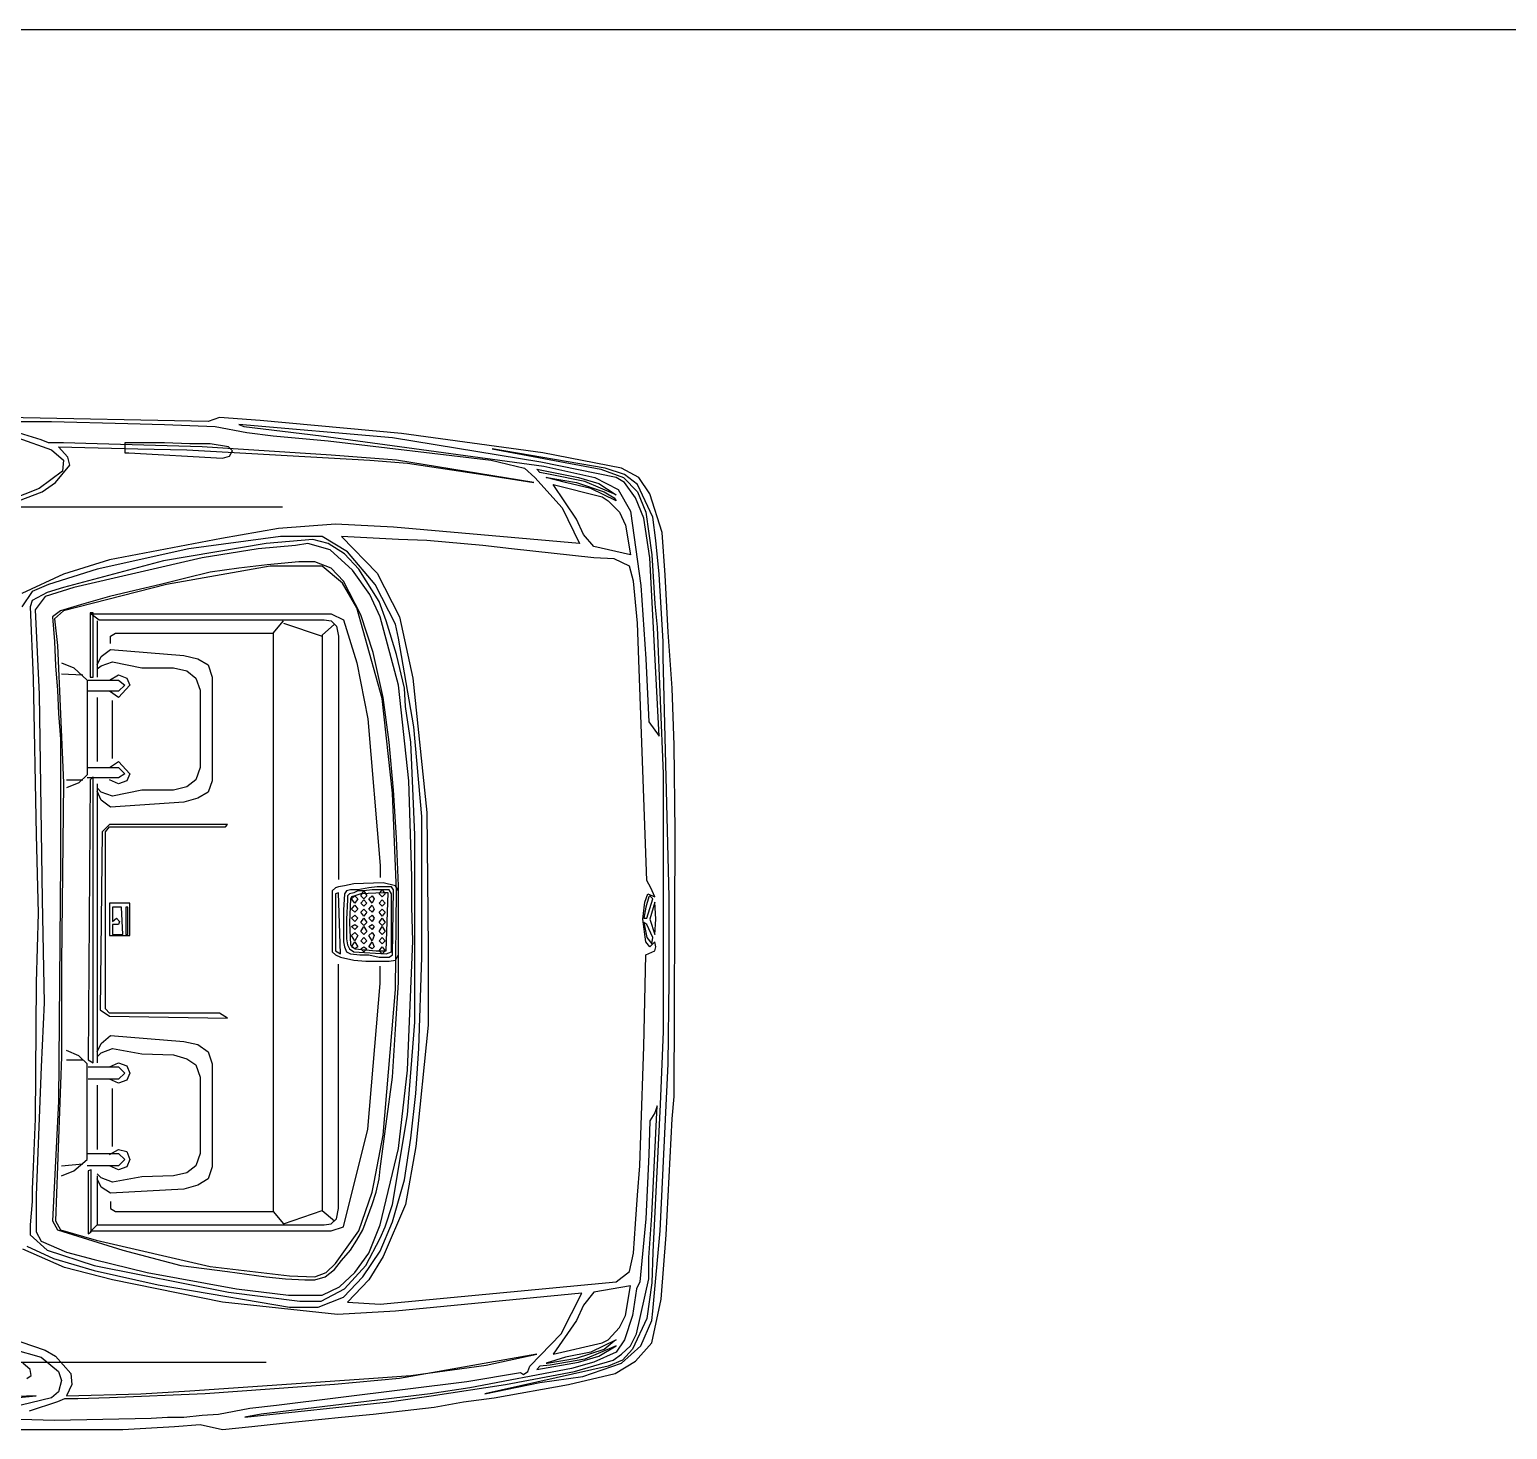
# Model space of a CAD drawing. Header units: millimetres. Extents: x 2646 to 50990, y 12226 to 40347.
# Drawn here: x 42256 to 44748, y 19289 to 21649 of the extents above; entities that cross this region are included whole.
import ezdxf

# ---------------------------------------------------------------- set-up
doc = ezdxf.new("R2010")
doc.units = ezdxf.units.MM
doc.layers.add('www.cad-blocks.net', color=7, linetype='Continuous')

# ---------------------------------------------------------------- blocks, each defined once
blk = doc.blocks.new('A$C6BB90DA3')
at = {"linetype": 'Continuous'}
for p, q in [((3.6782, 1.8296), (3.3384, 1.8365)), ((3.3504, 1.8296), (3.4139, 1.8296)), ((3.4139, 1.8296), (3.5427, 1.8262)), ((3.5427, 1.8262), (3.6044, 1.8245)), ((3.6044, 1.8245), (3.6902, 1.8211)), ((3.6971, 1.8365), (3.6782, 1.8296)), ((3.6902, 1.8211), (3.7435, 1.8107)), ((3.7658, 1.8313), (3.6971, 1.8365)), ((3.7297, 1.8245), (3.7383, 1.8211)), ((3.9889, 1.8022), (3.7297, 1.8245)), ((3.7383, 1.8211), (3.8688, 1.8056)), ((4.0043, 1.809), (3.7658, 1.8313)), ((3.3968, 1.7988), (3.3453, 1.8142)), ((3.3572, 1.8022), (3.4139, 1.7816)), ((3.4088, 1.7936), (3.3968, 1.7988)), ((3.7435, 1.8107), (3.7881, 1.8056)), ((3.7881, 1.8056), (3.8807, 1.797)), ((3.8688, 1.8056), (4.2446, 1.7541)), ((3.8807, 1.797), (4.1554, 1.7644)), ((4.2395, 1.761), (3.9889, 1.8022)), ((4.2429, 1.7764), (4.0043, 1.809)), ((3.4345, 1.7936), (3.4088, 1.7936)), ((3.4139, 1.7816), (3.4345, 1.7644)), ((3.4414, 1.7696), (3.4259, 1.7868)), ((3.4259, 1.7868), (3.5598, 1.7833)), ((3.4911, 1.7919), (3.4345, 1.7936)), ((3.4448, 1.7558), (3.4414, 1.7696)), ((3.668, 1.7868), (3.4911, 1.7919)), ((3.5375, 1.7936), (3.5375, 1.7764)), ((3.6044, 1.7936), (3.5375, 1.7936)), ((3.5375, 1.7764), (3.5443, 1.7764)), ((3.5443, 1.7764), (3.7023, 1.7678)), ((3.5598, 1.7833), (3.6422, 1.7816)), ((3.6474, 1.7919), (3.6044, 1.7936)), ((3.6422, 1.7816), (3.9511, 1.7644)), ((3.6817, 1.7919), (3.6474, 1.7919)), ((3.8859, 1.773), (3.668, 1.7868)), ((3.7125, 1.7868), (3.6817, 1.7919)), ((3.7023, 1.7678), (3.7143, 1.7713)), ((3.7194, 1.7799), (3.7125, 1.7868)), ((3.7143, 1.7713), (3.7194, 1.7799)), ((3.9958, 1.7644), (3.8859, 1.773)), ((4.1571, 1.7833), (4.3407, 1.749)), ((4.3476, 1.7507), (4.1571, 1.7833)), ((4.3751, 1.7507), (4.2429, 1.7764)), ((3.4328, 1.7456), (3.3933, 1.7164)), ((3.4208, 1.7266), (3.4448, 1.7558)), ((3.4345, 1.7644), (3.4328, 1.7456)), ((3.9511, 1.7644), (4.0146, 1.7593)), ((4.2274, 1.7266), (3.9958, 1.7644)), ((4.0146, 1.7593), (4.1417, 1.7404)), ((4.1554, 1.7644), (4.212, 1.7507)), ((4.212, 1.7507), (4.2292, 1.7352)), ((4.2326, 1.749), (4.303, 1.7352)), ((4.2378, 1.7438), (4.2326, 1.749)), ((4.3665, 1.7352), (4.2395, 1.761)), ((4.2446, 1.7541), (4.3305, 1.7352)), ((4.3407, 1.749), (4.3785, 1.7352)), ((4.3802, 1.7404), (4.3476, 1.7507)), ((4.4043, 1.7352), (4.3751, 1.7507)), ((3.3984, 1.7112), (3.4208, 1.7266)), ((4.1417, 1.7404), (4.2274, 1.7266)), ((4.2292, 1.7352), (4.2755, 1.6837)), ((4.2549, 1.7404), (4.2378, 1.7438)), ((4.2807, 1.7266), (4.2481, 1.7352)), ((4.2481, 1.7352), (4.2498, 1.7352)), ((4.2498, 1.7352), (4.2996, 1.7266)), ((4.3133, 1.7284), (4.2549, 1.7404)), ((4.2996, 1.6649), (4.2601, 1.7233)), ((4.2601, 1.7233), (4.3425, 1.7027)), ((4.3236, 1.7164), (4.2807, 1.7266)), ((4.2996, 1.7266), (4.3459, 1.7112)), ((4.303, 1.7352), (4.3373, 1.725)), ((4.3665, 1.706), (4.3133, 1.7284)), ((4.3305, 1.7352), (4.3699, 1.7147)), ((4.3373, 1.725), (4.3665, 1.706)), ((4.3802, 1.7266), (4.3665, 1.7352)), ((4.3785, 1.7352), (4.4025, 1.7112)), ((4.4025, 1.7233), (4.3802, 1.7404)), ((4.3991, 1.7009), (4.3802, 1.7266)), ((4.4283, 1.6683), (4.4025, 1.7233)), ((4.4231, 1.7078), (4.4043, 1.7352)), ((3.3006, 1.6735), (3.3984, 1.7112)), ((3.3933, 1.7164), (3.3229, 1.6889)), ((4.3665, 1.6958), (4.3236, 1.7164)), ((4.3425, 1.7027), (4.3527, 1.6958)), ((4.3459, 1.7112), (4.3631, 1.7009)), ((4.3527, 1.6958), (4.3717, 1.6769)), ((4.3631, 1.7009), (4.3665, 1.6958)), ((4.3699, 1.7147), (4.3905, 1.6786)), ((4.4129, 1.6666), (4.3991, 1.7009)), ((4.4025, 1.7112), (4.4162, 1.6769)), ((4.4437, 1.6425), (4.4231, 1.7078)), ((3.1719, 1.6855), (3.8035, 1.6855)), ((4.2755, 1.6837), (4.3047, 1.6237)), ((4.3717, 1.6769), (4.3819, 1.6546)), ((4.3905, 1.6786), (4.4077, 1.5533)), ((4.4162, 1.6769), (4.4266, 1.6048)), ((3.7966, 1.6494), (3.7005, 1.6323)), ((3.8928, 1.6563), (3.7966, 1.6494)), ((3.9906, 1.6511), (3.8928, 1.6563)), ((4.3047, 1.6237), (3.9906, 1.6511)), ((4.3115, 1.6391), (4.2996, 1.6649)), ((4.3819, 1.6546), (4.3905, 1.6048)), ((4.4231, 1.5996), (4.4129, 1.6666)), ((4.4334, 1.6288), (4.4283, 1.6683)), ((3.7005, 1.6323), (3.5117, 1.5962)), ((3.776, 1.6237), (3.6027, 1.5945)), ((3.8001, 1.6357), (3.6456, 1.6151)), ((3.8258, 1.6203), (3.7623, 1.6151)), ((3.855, 1.6305), (3.776, 1.6237)), ((3.8705, 1.6357), (3.8001, 1.6357)), ((3.8464, 1.6237), (3.8258, 1.6203)), ((3.8842, 1.6134), (3.8464, 1.6237)), ((3.8807, 1.6237), (3.855, 1.6305)), ((3.9134, 1.61), (3.8705, 1.6357)), ((3.9082, 1.6065), (3.8807, 1.6237)), ((3.9031, 1.6357), (3.9631, 1.5739)), ((3.9992, 1.6305), (3.9031, 1.6357)), ((4.0472, 1.6288), (3.9992, 1.6305)), ((4.1417, 1.6203), (4.0472, 1.6288)), ((4.1897, 1.6151), (4.1417, 1.6203)), ((4.3287, 1.6186), (4.3115, 1.6391)), ((4.4386, 1.5722), (4.4334, 1.6288)), ((4.4489, 1.5705), (4.4437, 1.6425)), ((3.5117, 1.5962), (3.4345, 1.5722)), ((3.668, 1.5996), (3.4517, 1.5499)), ((3.6456, 1.6151), (3.4911, 1.5808)), ((3.7623, 1.6151), (3.668, 1.5996)), ((3.9219, 1.579), (3.8842, 1.6134)), ((3.9323, 1.5808), (3.9082, 1.6065)), ((3.9597, 1.555), (3.9134, 1.61)), ((4.3287, 1.5996), (4.1897, 1.6151)), ((4.3905, 1.6048), (4.3287, 1.6186)), ((4.3631, 1.598), (4.3287, 1.5996)), ((4.3888, 1.5859), (4.3631, 1.598)), ((4.4386, 1.2993), (4.4231, 1.5996)), ((4.4266, 1.6048), (4.4317, 1.5224)), ((3.4345, 1.5722), (3.3641, 1.5396)), ((3.4911, 1.5808), (3.4088, 1.555)), ((3.6027, 1.5945), (3.4345, 1.5499)), ((3.7829, 1.5859), (3.6078, 1.555)), ((3.6817, 1.5756), (3.6405, 1.5653)), ((3.7297, 1.5825), (3.6817, 1.5756)), ((3.7778, 1.5876), (3.7297, 1.5825)), ((3.831, 1.5928), (3.7778, 1.5876)), ((3.8705, 1.5859), (3.7829, 1.5859)), ((3.8584, 1.5928), (3.831, 1.5928)), ((3.8859, 1.5825), (3.8584, 1.5928)), ((3.9048, 1.5568), (3.8705, 1.5859)), ((3.9065, 1.5602), (3.8859, 1.5825)), ((3.9511, 1.5378), (3.9219, 1.579)), ((3.9666, 1.5258), (3.9323, 1.5808)), ((3.9631, 1.5739), (4.0009, 1.5001)), ((4.3956, 1.5602), (4.3888, 1.5859)), ((4.4454, 1.4589), (4.4386, 1.5722)), ((4.454, 1.4743), (4.4489, 1.5705)), ((3.4088, 1.555), (3.3813, 1.543)), ((3.4517, 1.5499), (3.4036, 1.5344)), ((3.4345, 1.5499), (3.407, 1.5413)), ((3.6078, 1.555), (3.4345, 1.5104)), ((3.5976, 1.555), (3.5547, 1.5447)), ((3.6405, 1.5653), (3.5976, 1.555)), ((3.9288, 1.5156), (3.9048, 1.5568)), ((3.9357, 1.5035), (3.9065, 1.5602)), ((3.9941, 1.4881), (3.9597, 1.555)), ((4.4025, 1.4898), (4.3956, 1.5602)), ((4.4077, 1.5533), (4.4162, 1.4297)), ((3.3813, 1.543), (3.3641, 1.5172)), ((3.3813, 1.5276), (3.3778, 1.5172)), ((3.407, 1.5413), (3.3813, 1.5276)), ((3.4036, 1.5344), (3.3864, 1.5121)), ((3.4688, 1.5224), (3.4294, 1.5104)), ((3.5117, 1.5344), (3.4688, 1.5224)), ((3.5547, 1.5447), (3.5117, 1.5344)), ((3.9683, 1.5001), (3.9511, 1.5378)), ((3.9786, 1.4933), (3.9666, 1.5258)), ((4.4317, 1.5224), (4.4352, 1.4829)), ((3.3778, 1.5172), (3.383, 1.3971)), ((3.3864, 1.5121), (3.3933, 1.3697)), ((3.4294, 1.5104), (3.4156, 1.5001)), ((3.4156, 1.5001), (3.419, 1.4589)), ((3.4345, 1.5104), (3.419, 1.4966)), ((3.419, 1.4966), (3.4242, 1.4521)), ((3.4843, 1.507), (3.4792, 1.507)), ((3.4792, 1.507), (3.4792, 1.3988)), ((3.4808, 1.5053), (3.4946, 1.495)), ((3.4808, 1.5053), (3.8859, 1.5053)), ((3.4843, 1.3988), (3.4843, 1.507)), ((3.8859, 1.5053), (3.9065, 1.495)), ((3.9717, 1.3628), (3.9288, 1.5156)), ((3.9563, 1.44), (3.9357, 1.5035)), ((3.9992, 1.3851), (3.9683, 1.5001)), ((4.0009, 1.5001), (4.0232, 1.3971)), ((3.4911, 1.4933), (3.4911, 1.3988)), ((3.4946, 1.495), (3.8739, 1.495)), ((3.5135, 1.4675), (3.5221, 1.4727)), ((3.5221, 1.4727), (3.7881, 1.4727)), ((3.7881, 1.4727), (3.8052, 1.4933)), ((3.7881, 1.4727), (3.7881, 0.4977)), ((3.8052, 1.4898), (3.8705, 1.4675)), ((3.8911, 1.4881), (3.8705, 1.4692)), ((3.8739, 1.495), (3.8859, 1.4933)), ((3.8859, 1.4933), (3.8945, 1.4847)), ((3.8945, 1.4847), (3.898, 1.4675)), ((3.9065, 1.495), (3.9288, 1.4229)), ((3.9958, 1.4366), (3.9786, 1.4933)), ((3.9992, 1.4641), (3.9941, 1.4881)), ((4.418, 1.0556), (4.4025, 1.4898)), ((4.4352, 1.4829), (4.4403, 1.3594)), ((4.4609, 1.38), (4.454, 1.4743)), ((3.419, 1.4589), (3.4208, 1.4177)), ((3.4242, 1.4521), (3.4345, 1.2203)), ((3.5135, 1.4555), (3.5135, 1.4675)), ((3.8705, 1.4692), (3.8705, 0.4994)), ((3.898, 1.4675), (3.898, 1.0572)), ((4.0249, 1.3147), (3.9992, 1.4641)), ((4.4454, 1.4315), (4.4454, 1.4589)), ((3.4311, 1.4229), (3.4517, 1.4143)), ((3.4911, 1.4194), (3.498, 1.4331)), ((3.498, 1.4331), (3.5135, 1.4452)), ((3.498, 1.4177), (3.5169, 1.4246)), ((3.5135, 1.4452), (3.637, 1.4349)), ((3.5169, 1.4246), (3.5666, 1.4143)), ((3.637, 1.4349), (3.6611, 1.4297)), ((3.6611, 1.4297), (3.6782, 1.4194)), ((3.9288, 1.4229), (3.9477, 1.3284)), ((3.9735, 1.3645), (3.9563, 1.44)), ((4.0095, 1.38), (3.9958, 1.4366)), ((4.4162, 1.4297), (4.4214, 1.3233)), ((4.4558, 1.0281), (4.4454, 1.4315)), ((3.383, 1.3971), (3.3882, 1.1328)), ((3.4208, 1.4177), (3.4242, 1.3765)), ((3.4311, 1.404), (3.4671, 1.4023)), ((3.4517, 1.4143), (3.474, 1.3937)), ((3.4792, 1.3988), (3.4843, 1.3988)), ((3.4911, 1.4125), (3.498, 1.4177)), ((3.5117, 1.3937), (3.5272, 1.4023)), ((3.5272, 1.4023), (3.5409, 1.3971)), ((3.5409, 1.3971), (3.5461, 1.3851)), ((3.5666, 1.4143), (3.6199, 1.4143)), ((3.6199, 1.4143), (3.6422, 1.4092)), ((3.6422, 1.4092), (3.6576, 1.3971)), ((3.6576, 1.3971), (3.6645, 1.3765)), ((3.6782, 1.4194), (3.6851, 1.3988)), ((3.6851, 1.3988), (3.6851, 1.2237)), ((4.0232, 1.3971), (4.0472, 1.1706)), ((3.4242, 1.3765), (3.4259, 1.337)), ((3.474, 1.3937), (3.474, 1.2341)), ((3.4757, 1.3937), (3.5272, 1.3937)), ((3.5272, 1.3748), (3.4757, 1.3748)), ((3.5272, 1.3645), (3.5117, 1.3748)), ((3.5272, 1.3937), (3.5375, 1.3851)), ((3.5461, 1.3851), (3.5272, 1.3645)), ((3.5375, 1.3851), (3.5272, 1.3748)), ((3.6645, 1.3765), (3.6645, 1.2461)), ((4.0164, 1.2237), (3.9992, 1.3851)), ((4.0112, 1.349), (4.0095, 1.38)), ((4.4643, 1.2839), (4.4609, 1.38)), ((3.3933, 1.3697), (3.3984, 1.0229)), ((3.4911, 1.3645), (3.4911, 1.2564)), ((3.5169, 1.2615), (3.5169, 1.3594)), ((3.9889, 1.2031), (3.9717, 1.3628)), ((3.9837, 1.289), (3.9735, 1.3645)), ((4.0198, 1.289), (4.0112, 1.349)), ((4.4403, 1.3594), (4.4454, 1.2358)), ((3.4259, 1.337), (3.4294, 1.2941)), ((3.9477, 1.3284), (3.9683, 1.0813)), ((4.4214, 1.3233), (4.4386, 1.2993)), ((4.0387, 1.1637), (4.0249, 1.3147)), ((3.4294, 1.2941), (3.4294, 1.0882)), ((3.9906, 1.2083), (3.9837, 1.289)), ((4.0266, 1.1328), (4.0198, 1.289)), ((4.466, 1.138), (4.4643, 1.2839)), ((3.5117, 1.2461), (3.5272, 1.2564)), ((3.5272, 1.2564), (3.5461, 1.2358)), ((3.4396, 1.2255), (3.4671, 1.2255)), ((3.474, 1.2341), (3.4602, 1.2203)), ((3.474, 1.2461), (3.5272, 1.2461)), ((3.5272, 1.2289), (3.474, 1.2289)), ((3.4792, 1.2255), (3.4757, 0.7535)), ((3.4843, 1.2306), (3.4792, 1.2255)), ((3.4843, 0.7483), (3.4843, 1.2306)), ((3.5272, 1.2186), (3.5117, 1.2255)), ((3.5272, 1.2461), (3.5375, 1.2358)), ((3.5375, 1.2358), (3.5272, 1.2289)), ((3.5409, 1.2237), (3.5272, 1.2186)), ((3.5461, 1.2358), (3.5409, 1.2237)), ((3.6576, 1.2255), (3.6422, 1.2135)), ((3.6645, 1.2461), (3.6576, 1.2255)), ((3.6851, 1.2237), (3.6782, 1.2049)), ((4.0215, 1.0624), (4.0164, 1.2237)), ((4.4454, 1.2358), (4.4454, 0.8015)), ((3.4345, 1.2203), (3.4311, 0.9165)), ((3.4602, 1.2203), (3.4396, 1.2117)), ((3.4911, 1.2186), (3.4911, 0.7483)), ((3.498, 1.2049), (3.4911, 1.2117)), ((3.498, 1.1911), (3.4911, 1.2066)), ((3.5169, 1.198), (3.498, 1.2049)), ((3.5666, 1.2083), (3.5169, 1.198)), ((3.6199, 1.2083), (3.5666, 1.2083)), ((3.6422, 1.2135), (3.6199, 1.2083)), ((3.6782, 1.2049), (3.6611, 1.1946)), ((3.9958, 1.0384), (3.9889, 1.2031)), ((3.9958, 1.1276), (3.9906, 1.2083)), ((3.5135, 1.1792), (3.498, 1.1911)), ((3.637, 1.1877), (3.5135, 1.1792)), ((3.6611, 1.1946), (3.637, 1.1877)), ((3.5117, 1.15), (3.4997, 1.138)), ((3.5049, 1.138), (3.5117, 1.1465)), ((3.7108, 1.15), (3.5117, 1.15)), ((3.5117, 1.1465), (3.7074, 1.1465)), ((3.7074, 1.1465), (3.7108, 1.15)), ((4.0387, 0.9268), (4.0387, 1.1637)), ((4.0472, 1.1706), (4.049, 0.9423)), ((3.3882, 1.1328), (3.3916, 1.0006)), ((3.4997, 1.138), (3.4963, 0.8376)), ((3.5049, 0.8393), (3.5049, 1.138)), ((3.9992, 1.047), (3.9958, 1.1276)), ((4.0266, 0.817), (4.0266, 1.1328)), ((4.4643, 0.6917), (4.466, 1.138)), ((3.4294, 1.0882), (3.4259, 0.6831)), ((3.9683, 1.0813), (3.9683, 1.0607)), ((3.9082, 1.047), (3.898, 1.0453)), ((3.9237, 1.0504), (3.9082, 1.047)), ((3.9735, 1.0521), (3.9237, 1.0504)), ((3.9941, 1.047), (3.9735, 1.0521)), ((3.9992, 1.0384), (3.9941, 1.047)), ((3.9992, 0.8839), (3.9992, 1.047)), ((4.0215, 1.0109), (4.0215, 1.0624)), ((4.4248, 1.0435), (4.418, 1.0556)), ((3.3984, 1.0229), (3.4019, 0.8496)), ((3.8928, 1.0435), (3.8876, 1.0384)), ((3.8876, 1.0384), (3.8876, 0.9354)), ((3.898, 1.0453), (3.8928, 1.0435)), ((3.898, 1.035), (3.8928, 1.0333)), ((3.8928, 1.0333), (3.8928, 0.9371)), ((3.9013, 0.932), (3.898, 1.035)), ((3.9082, 1.0333), (3.9065, 1.0058)), ((3.9117, 1.0384), (3.9082, 1.0333)), ((3.9185, 1.0401), (3.9117, 1.0384)), ((3.9134, 1.0229), (3.9117, 0.9904)), ((3.9168, 1.0333), (3.9134, 1.0298)), ((3.9134, 1.0298), (3.9134, 1.0229)), ((3.9237, 1.035), (3.9168, 1.0333)), ((3.9185, 1.0247), (3.9168, 0.9852)), ((3.9305, 1.0401), (3.9185, 1.0401)), ((3.9202, 1.0281), (3.9185, 1.0247)), ((3.9254, 1.0298), (3.9202, 1.0281)), ((3.9202, 1.0247), (3.9254, 1.0298)), ((3.9254, 1.0178), (3.9202, 1.0247)), ((3.9305, 1.0384), (3.9237, 1.035)), ((3.9357, 1.0333), (3.9254, 1.0298)), ((3.9254, 1.0298), (3.9305, 1.0247)), ((3.9305, 1.0247), (3.9254, 1.0178)), ((3.9494, 1.0435), (3.9305, 1.0401)), ((3.9408, 1.0384), (3.9305, 1.0384)), ((3.9357, 1.0298), (3.9408, 1.0384)), ((3.9735, 1.035), (3.9357, 1.0333)), ((3.9408, 1.0247), (3.9357, 1.0298)), ((3.9357, 1.0178), (3.9408, 1.0229)), ((3.9546, 1.0401), (3.9408, 1.0384)), ((3.9408, 1.0384), (3.946, 1.0298)), ((3.946, 1.0298), (3.9408, 1.0247)), ((3.9408, 1.0229), (3.946, 1.0178)), ((3.9631, 1.0453), (3.9494, 1.0435)), ((3.9494, 1.0247), (3.9546, 1.0298)), ((3.9546, 1.0178), (3.9494, 1.0247)), ((3.9837, 1.0401), (3.9546, 1.0401)), ((3.9546, 1.0298), (3.958, 1.0247)), ((3.958, 1.0247), (3.9546, 1.0178)), ((3.9872, 1.0453), (3.9631, 1.0453)), ((3.9666, 1.0333), (3.9717, 1.0401)), ((3.9717, 1.0281), (3.9666, 1.0333)), ((3.9666, 1.0178), (3.9717, 1.0229)), ((3.9717, 1.0401), (3.9768, 1.0333)), ((3.9768, 1.0333), (3.9717, 1.0281)), ((3.9717, 1.0229), (3.9768, 1.0178)), ((3.982, 1.035), (3.9735, 1.035)), ((3.9786, 0.9371), (3.982, 1.035)), ((3.9872, 1.0333), (3.9837, 1.0401)), ((3.9906, 1.0401), (3.9872, 1.0453)), ((3.9872, 0.9354), (3.9872, 1.0333)), ((3.9889, 0.9303), (3.9906, 1.0401)), ((3.9941, 0.8719), (3.9958, 1.0384)), ((4.4146, 1.0195), (4.4197, 1.0333)), ((4.4214, 1.0281), (4.4162, 1.0109)), ((4.418, 0.9921), (4.4283, 1.0247)), ((4.4197, 1.0333), (4.4317, 1.0281)), ((4.4231, 1.0298), (4.4214, 1.0281)), ((4.4283, 1.0247), (4.4231, 1.0298)), ((4.4317, 1.0281), (4.4248, 1.0435)), ((4.4558, 0.8874), (4.4558, 1.0281)), ((3.3916, 1.0006), (3.3882, 0.8839)), ((3.5461, 1.0178), (3.5117, 1.0178)), ((3.5117, 1.0178), (3.5117, 0.9629)), ((3.5169, 1.0109), (3.5169, 0.9869)), ((3.5323, 1.0109), (3.5169, 1.0109)), ((3.5341, 0.9646), (3.5323, 1.0109)), ((3.5392, 1.0109), (3.5392, 0.9646)), ((3.5427, 1.0109), (3.5392, 1.0109)), ((3.5427, 0.9646), (3.5427, 1.0109)), ((3.5461, 0.9629), (3.5461, 1.0178)), ((3.9065, 1.0058), (3.9065, 0.9525)), ((3.9202, 1.0075), (3.9254, 1.0144)), ((3.9254, 1.0023), (3.9202, 1.0075)), ((3.9202, 0.9921), (3.9254, 0.9972)), ((3.9254, 1.0144), (3.9305, 1.0075)), ((3.9305, 1.0075), (3.9254, 1.0023)), ((3.9254, 0.9972), (3.9305, 0.9921)), ((3.9408, 1.0127), (3.9357, 1.0178)), ((3.9357, 1.0023), (3.9408, 1.0075)), ((3.9408, 0.9955), (3.9357, 1.0023)), ((3.946, 1.0178), (3.9408, 1.0127)), ((3.9408, 1.0075), (3.946, 1.0023)), ((3.946, 1.0023), (3.9408, 0.9955)), ((3.9494, 1.0075), (3.9546, 1.0144)), ((3.9546, 1.0023), (3.9494, 1.0075)), ((3.9494, 0.9921), (3.9546, 0.9972)), ((3.9546, 1.0144), (3.958, 1.0075)), ((3.958, 1.0075), (3.9546, 1.0023)), ((3.9546, 0.9972), (3.958, 0.9921)), ((3.9717, 1.0127), (3.9666, 1.0178)), ((3.9666, 1.0023), (3.9717, 1.0075)), ((3.9717, 0.9955), (3.9666, 1.0023)), ((3.9768, 1.0178), (3.9717, 1.0127)), ((3.9717, 1.0075), (3.9768, 1.0023)), ((3.9768, 1.0023), (3.9717, 0.9955)), ((4.0232, 0.9543), (4.0215, 1.0109)), ((4.4111, 0.9904), (4.4146, 1.0195)), ((4.4162, 1.0109), (4.4129, 0.9921)), ((4.4317, 1.0195), (4.4231, 0.9904)), ((4.4334, 0.9904), (4.4317, 1.0195)), ((3.5169, 0.9869), (3.5237, 0.9921)), ((3.5272, 0.9817), (3.5169, 0.9817)), ((3.5169, 0.9817), (3.5169, 0.9646)), ((3.5237, 0.9921), (3.5289, 0.9869)), ((3.5289, 0.9869), (3.5272, 0.9817)), ((3.9117, 0.9904), (3.9117, 0.9577)), ((3.9168, 0.9852), (3.9185, 0.9474)), ((3.9254, 0.9869), (3.9202, 0.9921)), ((3.9202, 0.9783), (3.9254, 0.9817)), ((3.9254, 0.9731), (3.9202, 0.9783)), ((3.9305, 0.9921), (3.9254, 0.9869)), ((3.9254, 0.9817), (3.9305, 0.9783)), ((3.9305, 0.9783), (3.9254, 0.9731)), ((3.9357, 0.9852), (3.9408, 0.9921)), ((3.9408, 0.98), (3.9357, 0.9852)), ((3.9357, 0.9698), (3.9408, 0.9783)), ((3.9408, 0.9921), (3.946, 0.9852)), ((3.946, 0.9852), (3.9408, 0.98)), ((3.9408, 0.9783), (3.946, 0.9698)), ((3.9546, 0.9869), (3.9494, 0.9921)), ((3.9494, 0.9783), (3.9546, 0.9817)), ((3.9546, 0.9731), (3.9494, 0.9783)), ((3.958, 0.9921), (3.9546, 0.9869)), ((3.9546, 0.9817), (3.958, 0.9783)), ((3.958, 0.9783), (3.9546, 0.9731)), ((3.9666, 0.9852), (3.9717, 0.9921)), ((3.9717, 0.98), (3.9666, 0.9852)), ((3.9666, 0.9698), (3.9717, 0.9783)), ((3.9717, 0.9921), (3.9768, 0.9852)), ((3.9768, 0.9852), (3.9717, 0.98)), ((3.9717, 0.9783), (3.9768, 0.9698)), ((4.4162, 0.9525), (4.4111, 0.9904)), ((4.4129, 0.9921), (4.418, 0.9921)), ((4.418, 0.9817), (4.4129, 0.9852)), ((4.4129, 0.9852), (4.418, 0.9594)), ((4.4283, 0.9594), (4.418, 0.9817)), ((4.4231, 0.9904), (4.4317, 0.9646)), ((4.4317, 0.9646), (4.4334, 0.9904)), ((3.5117, 0.9629), (3.5461, 0.9629)), ((3.5169, 0.9646), (3.5341, 0.9646)), ((3.5392, 0.9646), (3.5427, 0.9646)), ((3.9065, 0.9525), (3.9082, 0.944)), ((3.9117, 0.9577), (3.9134, 0.9474)), ((3.9134, 0.9474), (3.9168, 0.9406)), ((3.9185, 0.9474), (3.9254, 0.9406)), ((3.9202, 0.9629), (3.9254, 0.968)), ((3.9254, 0.9543), (3.9202, 0.9629)), ((3.9202, 0.944), (3.9254, 0.9525)), ((3.9254, 0.968), (3.9305, 0.9629)), ((3.9305, 0.9629), (3.9254, 0.9543)), ((3.9254, 0.9525), (3.9305, 0.944)), ((3.9408, 0.9646), (3.9357, 0.9698)), ((3.9357, 0.9543), (3.9408, 0.9594)), ((3.9408, 0.9492), (3.9357, 0.9543)), ((3.946, 0.9698), (3.9408, 0.9646)), ((3.9408, 0.9594), (3.946, 0.9543)), ((3.946, 0.9543), (3.9408, 0.9492)), ((3.9494, 0.9629), (3.9546, 0.968)), ((3.9546, 0.9543), (3.9494, 0.9629)), ((3.9494, 0.944), (3.9546, 0.9525)), ((3.9546, 0.968), (3.958, 0.9629)), ((3.958, 0.9629), (3.9546, 0.9543)), ((3.9546, 0.9525), (3.958, 0.944)), ((3.9717, 0.9646), (3.9666, 0.9698)), ((3.9666, 0.9543), (3.9717, 0.9594)), ((3.9717, 0.9492), (3.9666, 0.9543)), ((3.9768, 0.9698), (3.9717, 0.9646)), ((3.9717, 0.9594), (3.9768, 0.9543)), ((3.9768, 0.9543), (3.9717, 0.9492)), ((4.0164, 0.7912), (4.0232, 0.9543)), ((4.4231, 0.944), (4.4162, 0.9525)), ((4.418, 0.9594), (4.4266, 0.9492)), ((4.4317, 0.9525), (4.4231, 0.944)), ((4.4266, 0.9492), (4.4283, 0.9594)), ((4.4334, 0.944), (4.4317, 0.9525)), ((3.8876, 0.9354), (3.8928, 0.9303)), ((3.8928, 0.9371), (3.9013, 0.932)), ((3.8928, 0.9303), (3.9013, 0.9268)), ((3.9013, 0.9268), (3.9237, 0.9217)), ((3.9082, 0.944), (3.9117, 0.9354)), ((3.9117, 0.9354), (3.9185, 0.932)), ((3.9168, 0.9406), (3.9237, 0.9354)), ((3.9185, 0.932), (3.934, 0.9303)), ((3.9254, 0.9406), (3.9202, 0.944)), ((3.9237, 0.9354), (3.9786, 0.932)), ((3.9305, 0.944), (3.9254, 0.9406)), ((3.9254, 0.9406), (3.9614, 0.9371)), ((3.934, 0.9303), (3.9494, 0.9303)), ((3.9357, 0.9406), (3.9408, 0.944)), ((3.9408, 0.9354), (3.9357, 0.9406)), ((3.9408, 0.944), (3.946, 0.9406)), ((3.946, 0.9406), (3.9408, 0.9354)), ((3.9546, 0.9406), (3.9494, 0.944)), ((3.9494, 0.9303), (3.9666, 0.9268)), ((3.958, 0.944), (3.9546, 0.9406)), ((3.9614, 0.9371), (3.9786, 0.9371)), ((3.9666, 0.9371), (3.9717, 0.944)), ((3.9717, 0.932), (3.9666, 0.9371)), ((3.9666, 0.9268), (3.9837, 0.9268)), ((3.9717, 0.944), (3.9768, 0.9371)), ((3.9768, 0.9371), (3.9717, 0.932)), ((3.9786, 0.932), (3.9872, 0.9354)), ((3.9837, 0.9268), (3.9889, 0.9303)), ((3.9941, 0.9217), (3.9992, 0.9303)), ((4.0335, 0.7723), (4.0387, 0.9268)), ((4.049, 0.9423), (4.049, 0.8118)), ((4.4129, 0.7758), (4.4162, 0.9303)), ((4.4162, 0.9303), (4.4317, 0.9371)), ((4.4317, 0.9371), (4.4334, 0.944)), ((3.4311, 0.9165), (3.4311, 0.7586)), ((3.898, 0.5029), (3.898, 0.9148)), ((3.9237, 0.9217), (3.9443, 0.92)), ((3.9443, 0.92), (3.9837, 0.92)), ((3.9683, 0.8822), (3.9683, 0.9114)), ((3.9837, 0.92), (3.9941, 0.9217)), ((3.3882, 0.8839), (3.3864, 0.6539)), ((3.9477, 0.6368), (3.9683, 0.8822)), ((3.9941, 0.805), (3.9992, 0.8839)), ((4.454, 0.7466), (4.4558, 0.8874)), ((3.4019, 0.8496), (3.3968, 0.7415)), ((3.9735, 0.6265), (3.9941, 0.8719)), ((3.4963, 0.8376), (3.5117, 0.8273)), ((3.5117, 0.8324), (3.5049, 0.8393)), ((3.6971, 0.8324), (3.5117, 0.8324)), ((3.5117, 0.8273), (3.7108, 0.8239)), ((3.7108, 0.8239), (3.6971, 0.8324)), ((3.9889, 0.7243), (3.9941, 0.805)), ((4.0146, 0.6608), (4.0266, 0.817)), ((4.049, 0.8118), (4.0284, 0.6076)), ((4.4454, 0.8015), (4.4403, 0.678)), ((3.4911, 0.7672), (3.498, 0.7809)), ((3.498, 0.7809), (3.5135, 0.7947)), ((3.5135, 0.7947), (3.637, 0.7844)), ((3.637, 0.7844), (3.6611, 0.7792)), ((3.6611, 0.7792), (3.6782, 0.7672)), ((4.0146, 0.7363), (4.0164, 0.7912)), ((4.4077, 0.6265), (4.4129, 0.7758)), ((3.4311, 0.7586), (3.4208, 0.4823)), ((3.4602, 0.7604), (3.4396, 0.769)), ((3.4396, 0.7535), (3.4671, 0.7535)), ((3.474, 0.7466), (3.4602, 0.7604)), ((3.4757, 0.7535), (3.4843, 0.7483)), ((3.4911, 0.7586), (3.498, 0.7655)), ((3.498, 0.7655), (3.5169, 0.7723)), ((3.5117, 0.7415), (3.5272, 0.7483)), ((3.5169, 0.7723), (3.5666, 0.7638)), ((3.5272, 0.7483), (3.5409, 0.7431)), ((3.5666, 0.7638), (3.6199, 0.7621)), ((3.6199, 0.7621), (3.6422, 0.7552)), ((3.6422, 0.7552), (3.6576, 0.7449)), ((3.6782, 0.7672), (3.6851, 0.7466)), ((4.0284, 0.6968), (4.0335, 0.7723)), ((3.3968, 0.7415), (3.3882, 0.5252)), ((3.474, 0.5853), (3.474, 0.7466)), ((3.4757, 0.7415), (3.5272, 0.7415)), ((3.5272, 0.7415), (3.5375, 0.7312)), ((3.5375, 0.7312), (3.5272, 0.7209)), ((3.5409, 0.7431), (3.5461, 0.7312)), ((3.5461, 0.7312), (3.5409, 0.7192)), ((3.6576, 0.7449), (3.6645, 0.7243)), ((3.6645, 0.7243), (3.6645, 0.5956)), ((3.6851, 0.7466), (3.6851, 0.5733)), ((3.9786, 0.6453), (3.9889, 0.7243)), ((3.9992, 0.6041), (4.0146, 0.7363)), ((4.4403, 0.4651), (4.454, 0.7466)), ((3.5272, 0.7209), (3.4757, 0.7209)), ((3.4911, 0.7106), (3.4911, 0.6024)), ((3.5272, 0.714), (3.5117, 0.7209)), ((3.5169, 0.6076), (3.5169, 0.7054)), ((3.5409, 0.7192), (3.5272, 0.714)), ((3.4259, 0.6831), (3.4156, 0.4823)), ((4.0198, 0.6213), (4.0284, 0.6968)), ((4.4266, 0.4909), (4.4352, 0.6762)), ((4.4403, 0.678), (4.4283, 0.4291)), ((4.4352, 0.6762), (4.4317, 0.6643)), ((4.4609, 0.6539), (4.4643, 0.6917)), ((3.3864, 0.6539), (3.383, 0.5733)), ((3.9889, 0.5098), (4.0146, 0.6608)), ((4.4231, 0.6505), (4.4214, 0.5939)), ((4.4317, 0.6643), (4.4231, 0.6505)), ((4.4506, 0.4582), (4.4609, 0.6539)), ((3.9065, 0.472), (3.9477, 0.6368)), ((3.958, 0.5475), (3.9735, 0.6265)), ((3.9683, 0.5698), (3.9786, 0.6453)), ((4.406, 0.575), (4.4077, 0.6265)), ((3.5117, 0.5939), (3.5272, 0.6024)), ((3.5272, 0.6024), (3.5409, 0.599)), ((3.5409, 0.599), (3.5461, 0.5853)), ((3.9683, 0.4755), (3.9992, 0.6041)), ((4.0095, 0.551), (4.0198, 0.6213)), ((4.0284, 0.6076), (4.0112, 0.5098)), ((3.383, 0.5733), (3.3813, 0.5355)), ((3.4311, 0.575), (3.4671, 0.5784)), ((3.4517, 0.5664), (3.474, 0.5853)), ((3.474, 0.5956), (3.5272, 0.5956)), ((3.5272, 0.575), (3.474, 0.575)), ((3.5272, 0.5681), (3.5117, 0.575)), ((3.5272, 0.5956), (3.5375, 0.5853)), ((3.5375, 0.5853), (3.5272, 0.575)), ((3.5409, 0.5733), (3.5272, 0.5681)), ((3.5461, 0.5853), (3.5409, 0.5733)), ((3.6576, 0.575), (3.6422, 0.5629)), ((3.6645, 0.5956), (3.6576, 0.575)), ((3.6851, 0.5733), (3.6782, 0.5527)), ((4.4025, 0.5252), (4.406, 0.575)), ((4.4214, 0.5939), (4.4162, 0.4857)), ((3.4311, 0.5578), (3.4517, 0.5664)), ((3.4808, 0.5681), (3.4757, 0.5664)), ((3.4757, 0.5664), (3.4757, 0.46)), ((3.4808, 0.4634), (3.4808, 0.5681)), ((3.498, 0.5544), (3.4911, 0.5612)), ((3.4911, 0.5578), (3.4911, 0.4755)), ((3.498, 0.539), (3.4911, 0.5527)), ((3.5169, 0.5475), (3.498, 0.5544)), ((3.5666, 0.5561), (3.5169, 0.5475)), ((3.6199, 0.5578), (3.5666, 0.5561)), ((3.6422, 0.5629), (3.6199, 0.5578)), ((3.6782, 0.5527), (3.6611, 0.5423)), ((3.9614, 0.5304), (3.9666, 0.5527)), ((3.9666, 0.5527), (3.9683, 0.5698)), ((3.9889, 0.4806), (4.0095, 0.551)), ((3.3813, 0.5355), (3.3813, 0.5149)), ((3.3882, 0.5252), (3.3882, 0.4634)), ((3.5135, 0.5286), (3.498, 0.539)), ((3.637, 0.5355), (3.5135, 0.5286)), ((3.6611, 0.5423), (3.637, 0.5355)), ((3.9323, 0.4651), (3.9546, 0.5304)), ((3.9546, 0.5304), (3.958, 0.5475)), ((3.9546, 0.5098), (3.9614, 0.5304)), ((4.3991, 0.4771), (4.4025, 0.5252)), ((3.3813, 0.5149), (3.3778, 0.4755)), ((3.5135, 0.5149), (3.5135, 0.5029)), ((3.5135, 0.5029), (3.5221, 0.4977)), ((3.8052, 0.4771), (3.8705, 0.4994)), ((3.8705, 0.4994), (3.8911, 0.4823)), ((3.8945, 0.4857), (3.898, 0.5029)), ((3.9391, 0.4668), (3.9546, 0.5098)), ((4.0112, 0.5098), (3.9735, 0.4222)), ((3.9768, 0.472), (3.9889, 0.5098)), ((3.3778, 0.4755), (3.3778, 0.4582)), ((3.4156, 0.4823), (3.4242, 0.4668)), ((3.4208, 0.4823), (3.4294, 0.4668)), ((3.4792, 0.4634), (3.4911, 0.4755)), ((3.4911, 0.4755), (3.8739, 0.4755)), ((3.5221, 0.4977), (3.7881, 0.4977)), ((3.7881, 0.4977), (3.8052, 0.4771)), ((3.8739, 0.4755), (3.8859, 0.4771)), ((3.8859, 0.4771), (3.8945, 0.4857)), ((3.9494, 0.4274), (3.9683, 0.4755)), ((3.9683, 0.4308), (3.9889, 0.4806)), ((4.3956, 0.4274), (4.3991, 0.4771)), ((4.4162, 0.4857), (4.406, 0.3793)), ((4.4214, 0.4205), (4.4266, 0.4909)), ((3.3778, 0.4582), (3.407, 0.4325)), ((3.3882, 0.4634), (3.3968, 0.448)), ((3.4242, 0.4668), (3.5341, 0.4325)), ((3.4294, 0.4668), (3.4894, 0.4497)), ((3.4757, 0.46), (3.4808, 0.4634)), ((3.4808, 0.4651), (3.8859, 0.4651)), ((3.4894, 0.4497), (3.6817, 0.4051)), ((3.8859, 0.4651), (3.9065, 0.472)), ((3.8928, 0.4102), (3.9323, 0.4651)), ((3.9185, 0.4325), (3.9288, 0.4497)), ((3.9288, 0.4497), (3.9391, 0.4668)), ((3.9443, 0.4068), (3.9683, 0.4531)), ((3.9683, 0.4531), (3.9768, 0.472)), ((4.4283, 0.3296), (4.4403, 0.4651)), ((4.442, 0.3502), (4.4506, 0.4582)), ((3.4362, 0.4033), (3.3658, 0.4343)), ((3.3727, 0.4394), (3.4174, 0.4188)), ((3.3968, 0.448), (3.4396, 0.4291)), ((3.407, 0.4325), (3.486, 0.4068)), ((3.4396, 0.4291), (3.486, 0.4171)), ((3.5341, 0.4325), (3.6319, 0.4068)), ((3.9031, 0.4153), (3.9185, 0.4325)), ((3.9254, 0.3947), (3.9494, 0.4274)), ((3.9391, 0.3879), (3.9683, 0.4308)), ((4.3888, 0.3965), (4.3956, 0.4274)), ((4.4283, 0.4291), (4.4266, 0.3776)), ((3.4174, 0.4188), (3.486, 0.3982)), ((3.5169, 0.3827), (3.4362, 0.4033)), ((3.486, 0.4171), (3.5752, 0.3947)), ((3.486, 0.4068), (3.7125, 0.3621)), ((3.6319, 0.4068), (3.7108, 0.3965)), ((3.6817, 0.4051), (3.8155, 0.3896)), ((3.8756, 0.3879), (3.8911, 0.3999)), ((3.8774, 0.3947), (3.8928, 0.4102)), ((3.8911, 0.3999), (3.9031, 0.4153)), ((3.9082, 0.3673), (3.9443, 0.4068)), ((3.9735, 0.4222), (3.9494, 0.3827)), ((4.4214, 0.3845), (4.4214, 0.4205)), ((3.0775, 0.3741), (3.4036, 0.2643)), ((3.486, 0.3982), (3.5941, 0.3741)), ((3.7023, 0.345), (3.5169, 0.3827)), ((3.5752, 0.3947), (3.7263, 0.3673)), ((3.5941, 0.3741), (3.7658, 0.345)), ((3.7108, 0.3965), (3.776, 0.3879)), ((3.776, 0.3879), (3.8087, 0.3845)), ((3.8087, 0.3845), (3.8413, 0.3827)), ((3.8155, 0.3896), (3.8584, 0.3879)), ((3.8413, 0.3827), (3.8584, 0.3827)), ((3.8584, 0.3879), (3.8774, 0.3947)), ((3.8584, 0.3827), (3.8756, 0.3879)), ((3.8996, 0.3707), (3.9254, 0.3947)), ((3.9065, 0.3535), (3.9391, 0.3879)), ((3.9494, 0.3827), (3.9134, 0.345)), ((3.9683, 0.3416), (4.3665, 0.3793)), ((4.3665, 0.3793), (4.3888, 0.3965)), ((4.4008, 0.2918), (4.4214, 0.3845)), ((4.406, 0.3793), (4.4008, 0.3673)), ((4.4266, 0.3776), (4.418, 0.3175)), ((3.7125, 0.3621), (3.8327, 0.3467)), ((3.7263, 0.3673), (3.8138, 0.357)), ((3.8138, 0.357), (3.8705, 0.357)), ((3.8636, 0.3364), (3.9065, 0.3535)), ((3.8688, 0.3467), (3.9082, 0.3673)), ((3.8705, 0.357), (3.8996, 0.3707)), ((4.3082, 0.3604), (3.9941, 0.3296)), ((4.2738, 0.2918), (4.3082, 0.3604)), ((4.3287, 0.3621), (4.3115, 0.3398)), ((4.3905, 0.3724), (4.3287, 0.3621)), ((4.3819, 0.3227), (4.3905, 0.3724)), ((4.4008, 0.3673), (4.394, 0.3227)), ((4.4266, 0.2763), (4.442, 0.3502)), ((3.8962, 0.3244), (3.7023, 0.345)), ((3.7658, 0.345), (3.8155, 0.3364)), ((3.8155, 0.3364), (3.8636, 0.3364)), ((3.8327, 0.3467), (3.8688, 0.3467)), ((3.9941, 0.3296), (3.8962, 0.3244)), ((3.9134, 0.345), (3.9683, 0.3416)), ((4.3115, 0.3398), (4.2996, 0.3141)), ((4.4266, 0.3141), (4.4283, 0.3296)), ((4.2996, 0.3141), (4.2601, 0.2574)), ((4.3527, 0.2815), (4.3717, 0.3021)), ((4.3717, 0.3021), (4.3819, 0.3227)), ((4.394, 0.3227), (4.3802, 0.2815)), ((4.418, 0.3175), (4.394, 0.266)), ((4.4077, 0.2712), (4.4266, 0.3141)), ((4.2206, 0.2369), (4.2738, 0.2918)), ((4.2601, 0.2574), (4.3425, 0.2763)), ((4.3665, 0.2815), (4.3236, 0.2609)), ((4.3425, 0.2763), (4.3527, 0.2815)), ((4.3459, 0.266), (4.3631, 0.2798)), ((4.3631, 0.2798), (4.3665, 0.2815)), ((4.3802, 0.2815), (4.3665, 0.2609)), ((4.3905, 0.2712), (4.4008, 0.2918)), ((4.3991, 0.2455), (4.4266, 0.2763)), ((3.3487, 0.266), (3.3968, 0.2523)), ((3.3968, 0.2523), (3.4259, 0.2282)), ((3.4036, 0.2643), (3.4208, 0.254)), ((3.4208, 0.254), (3.4465, 0.2249)), ((4.2326, 0.2574), (4.0009, 0.2163)), ((4.1468, 0.2386), (4.2326, 0.2574)), ((4.2807, 0.2523), (4.2481, 0.242)), ((4.2498, 0.242), (4.2996, 0.2506)), ((4.3236, 0.2609), (4.2807, 0.2523)), ((4.2996, 0.2506), (4.3459, 0.266)), ((4.303, 0.2437), (4.3373, 0.254)), ((4.3665, 0.2712), (4.3133, 0.2488)), ((4.3665, 0.2609), (4.3287, 0.2437)), ((4.3373, 0.254), (4.3665, 0.2712)), ((4.3613, 0.2471), (4.3751, 0.2574)), ((4.3751, 0.242), (4.4077, 0.2712)), ((4.3751, 0.2574), (4.3905, 0.2712)), ((4.394, 0.266), (4.3768, 0.2471)), ((3.1478, 0.2437), (3.776, 0.2437)), ((3.3778, 0.2317), (3.3658, 0.242)), ((3.3796, 0.2214), (3.3778, 0.2317)), ((3.4259, 0.2282), (3.4311, 0.2128)), ((3.4465, 0.2249), (3.4482, 0.2059)), ((4.0198, 0.2214), (4.1468, 0.2386)), ((4.1142, 0.2111), (4.2052, 0.2265)), ((4.2909, 0.2334), (4.1193, 0.2008)), ((4.3527, 0.2369), (4.1451, 0.1905)), ((4.1794, 0.2059), (4.2961, 0.2282)), ((4.2052, 0.2265), (4.2103, 0.2231)), ((4.2103, 0.2231), (4.2172, 0.2282)), ((4.2172, 0.2282), (4.2206, 0.2369)), ((4.2326, 0.2317), (4.303, 0.2437)), ((4.2378, 0.2369), (4.2326, 0.2317)), ((4.2549, 0.2386), (4.2378, 0.2369)), ((4.2481, 0.242), (4.2498, 0.242)), ((4.3133, 0.2488), (4.2549, 0.2386)), ((4.2858, 0.2059), (4.3648, 0.2249)), ((4.3287, 0.2437), (4.2909, 0.2334)), ((4.2961, 0.2282), (4.3613, 0.2471)), ((4.3099, 0.2197), (4.3751, 0.242)), ((4.3768, 0.2471), (4.3527, 0.2369)), ((4.3648, 0.2249), (4.3991, 0.2455)), ((3.3727, 0.2163), (3.3796, 0.2214)), ((3.4311, 0.2128), (3.4259, 0.1939)), ((3.4482, 0.2059), (3.4396, 0.1871)), ((3.6474, 0.1957), (3.9494, 0.2163)), ((3.8911, 0.2059), (3.6731, 0.1905)), ((3.7933, 0.1716), (4.1142, 0.2111)), ((4.0009, 0.2163), (3.8911, 0.2059)), ((3.9494, 0.2163), (4.0198, 0.2214)), ((4.1193, 0.2008), (4.0524, 0.1905)), ((4.0541, 0.1871), (4.1794, 0.2059)), ((4.1451, 0.1905), (4.2378, 0.2094)), ((4.1605, 0.1837), (4.2858, 0.2059)), ((4.2378, 0.2094), (4.3099, 0.2197)), ((3.3882, 0.1871), (3.0672, 0.1768)), ((3.2989, 0.1785), (3.3882, 0.1871)), ((3.4139, 0.1837), (3.3281, 0.1631)), ((3.4242, 0.1768), (3.3761, 0.1613)), ((3.4259, 0.1939), (3.4139, 0.1837)), ((3.4362, 0.1819), (3.4242, 0.1768)), ((3.4586, 0.1819), (3.4362, 0.1819)), ((3.4396, 0.1871), (3.5649, 0.1905)), ((3.5117, 0.1837), (3.4586, 0.1819)), ((3.6731, 0.1905), (3.5117, 0.1837)), ((3.5649, 0.1905), (3.6474, 0.1957)), ((3.74, 0.151), (3.9837, 0.1768)), ((4.0524, 0.1905), (3.7675, 0.1562)), ((3.9837, 0.1768), (4.0541, 0.1871)), ((4.0593, 0.1682), (4.109, 0.1768)), ((4.109, 0.1768), (4.1605, 0.1837)), ((3.5821, 0.1493), (3.6096, 0.151)), ((3.6096, 0.151), (3.637, 0.151)), ((3.637, 0.151), (3.668, 0.1545)), ((3.668, 0.1545), (3.6954, 0.1562)), ((3.6954, 0.1562), (3.7486, 0.1665)), ((3.7675, 0.1562), (3.74, 0.151)), ((3.7486, 0.1665), (3.7933, 0.1716)), ((3.8035, 0.1408), (3.9031, 0.151)), ((3.9031, 0.151), (3.9563, 0.1562)), ((3.9563, 0.1562), (4.0593, 0.1682)), ((3.2337, 0.1304), (3.5341, 0.1304)), ((3.3127, 0.1493), (3.419, 0.1459)), ((3.419, 0.1459), (3.5821, 0.1493)), ((3.5341, 0.1304), (3.6216, 0.1356)), ((3.6216, 0.1356), (3.6645, 0.139)), ((3.6645, 0.139), (3.7023, 0.1304)), ((3.7023, 0.1304), (3.752, 0.1356)), ((3.752, 0.1356), (3.8035, 0.1408))]:
    blk.add_line(p, q, dxfattribs=at)
blk = doc.blocks.new('FORMAT')
at = {"layer": 'www.cad-blocks.net', "color": 155, "true_color": 0x546d8e}
blk.add_line((5773, 21648.8), (50990.4, 21648.8), dxfattribs=at)

msp = doc.modelspace()

# ---------------------------------------------------------------- block references
at = {"xscale": 1000, "yscale": 1000, "zscale": 1000}
msp.add_blockref('A$C6BB90DA3', (38878.7, 19158.6), dxfattribs=at)
at = {"layer": 'www.cad-blocks.net'}
msp.add_blockref('FORMAT', (0, 0), dxfattribs=at)

doc.saveas('drawing.dxf')
